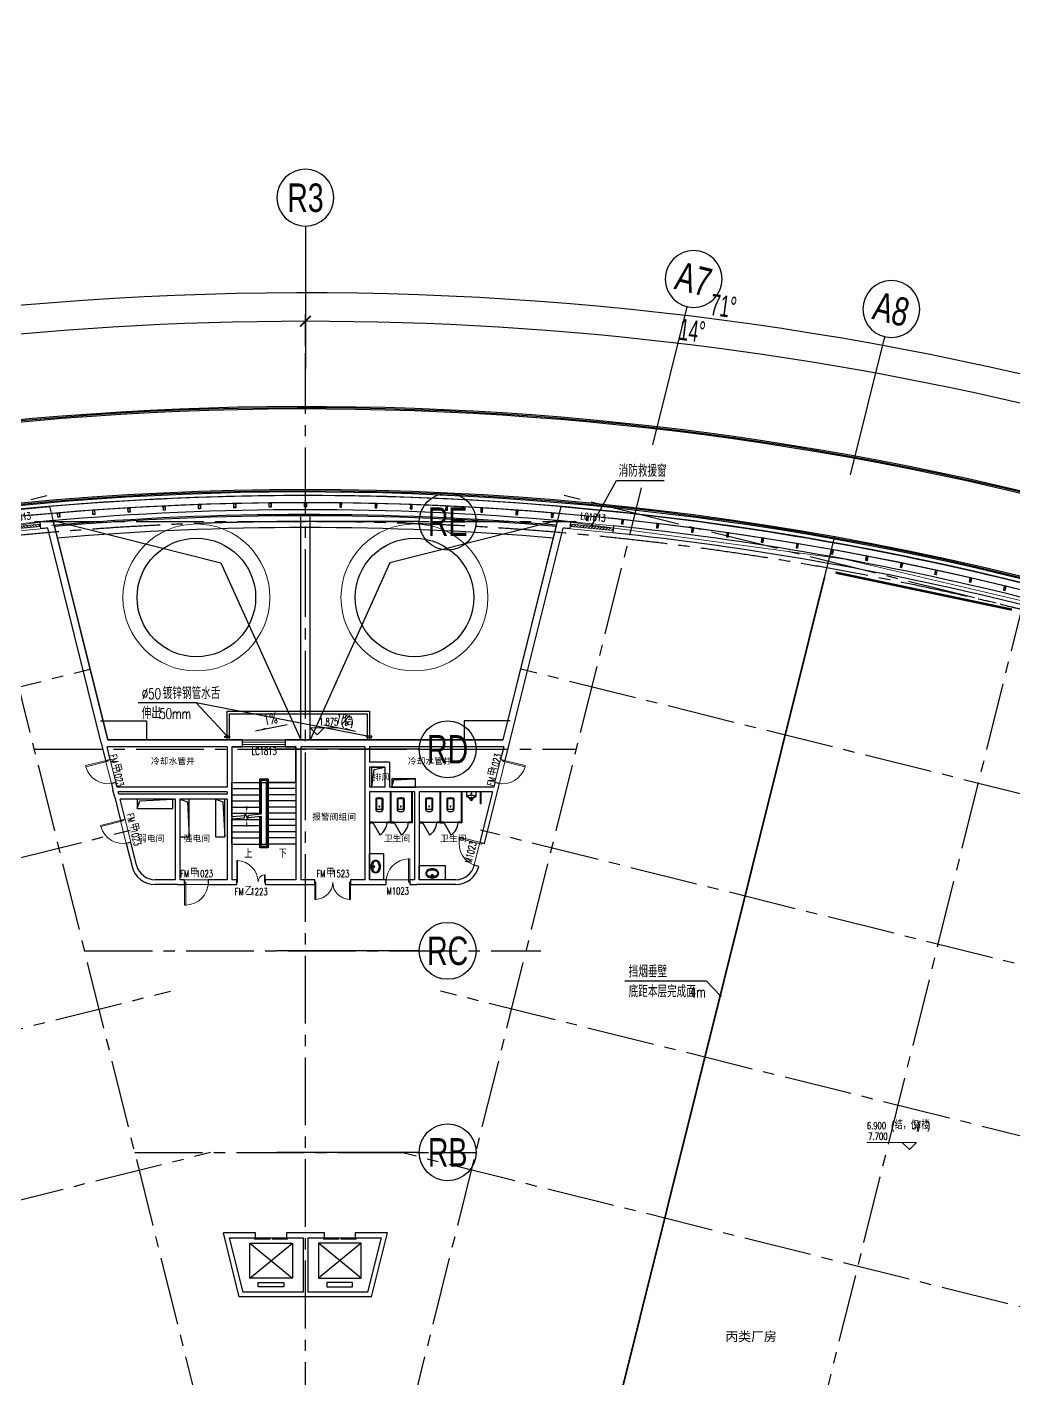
# Model space of a CAD drawing. Extents: x 138868 to 1251000, y -188972 to 132579.
# Drawn here: x 433558 to 475194, y 71620 to 128639 of the extents above; entities that cross this region are included whole.
import ezdxf
from ezdxf.enums import TextEntityAlignment as Align

# ---------------------------------------------------------------- set-up
doc = ezdxf.new("R2010")
doc.units = 0
doc.linetypes.add('CENTER2', pattern=[28.575, 19.05, -3.175, 3.175, -3.175])
doc.layers.get('0').update_dxf_attribs({"color": 8})
doc.layers.get('Defpoints').update_dxf_attribs({"color": 8})
for name, color, linetype in [('#幕墙线-平面', 8, 'Continuous'), ('#标注', 8, 'Continuous'), ('#轴线', 8, 'CENTER2'), ('A-FLOR', 8, 'Continuous'), ('A-FLOR-PIPE', 8, 'Continuous'), ('A-FLOR-RAIL', 8, 'Continuous'), ('A-FLOR-SPCL', 8, 'Continuous'), ('A-FLOR-UNDR', 8, 'Continuous'), ('A-Hole', 8, 'Continuous'), ('A-ROOF', 8, 'Continuous'), ('CURTWALL', 8, 'Continuous'), ('DIM_LEAD', 8, 'Continuous'), ('DIM_SYMB', 8, 'Continuous'), ('EVTR', 8, 'Continuous'), ('G-equip', 8, 'Continuous'), ('STAIR', 8, 'Continuous'), ('WINDOW_TEXT', 8, 'Continuous'), ('数据中心轮廓线', 8, 'Continuous')]:
    doc.layers.add(name, color=color, linetype=linetype)
for name, color, linetype, lineweight in [('A-WALL', 8, 'Continuous', 50), ('DIM_ELEV', 8, 'Continuous', 5), ('DOOR_FIRE', 8, 'Continuous', 13), ('DOOR_FIRE_TEXT', 8, 'Continuous', 9), ('G-设备基础', 8, 'Continuous', 9), ('PUB_TEXT', 8, 'Continuous', 5), ('WALL', 8, 'Continuous', 30), ('WINDOW', 8, 'Continuous', 13), ('阻尼器布置', 8, 'Continuous', 9)]:
    doc.layers.add(name, color=color, linetype=linetype, lineweight=lineweight)
doc.styles.add('_TCH_DIM', font='SIMPLEX', dxfattribs={"bigfont": 'GBCBIG'})
doc.styles.add('_TCH_WINDOW', font='SIMPLEX', dxfattribs={"height": 3.5, "bigfont": 'GBCBIG'})
doc.styles.add('JHZX', font='jrs.shx', dxfattribs={"width": 0.6, "bigfont": 'jhz.shx'})
doc.styles.get("Standard").update_dxf_attribs({"font": 'arial.ttf'})
doc.dimstyles.new('JZBZ-300', dxfattribs={"dimscale": 300, "dimtxt": 3, "dimasz": 1.5, "dimexe": 1, "dimexo": 1, "dimgap": 0.5, "dimtad": 1, "dimdec": 0, "dimdsep": 46, "dimtxsty": 'JHZX', "dimblk1": 'ARCHTICK', "dimblk2": 'ARCHTICK', "dimsah": 1, "dimcen": 0, "dimclrd": 1, "dimclre": 1, "dimclrt": 2, "dimadec": 1, "dimazin": 2, "dimtfac": 1, "dimtdec": 0, "dimtix": 1, "dimtmove": 0, "dimatfit": 3, "dimfxl": 1, "dimtolj": 1, "dimlwd": -1, "dimlwe": -1, "dimarcsym": 1})

# ---------------------------------------------------------------- blocks, each defined once
blk = doc.blocks.new('9-10#$0$$TCHSYS$APDOOR2D')
blk.add_line((0.5, 0), (0, 0.866))
blk.add_arc((0.5, 0), 1, 120, 180)
blk = doc.blocks.new('9-10#$0$$lvtry$00000202')
for p, q in [((140, -470, 0), (-140, -470, 0)), ((-110, -40, 0), (-110, -470, 0)), ((100, -30, 0), (-100, -30, 0)), ((110, -470, 0), (110, -40, 0))]:
    blk.add_line(p, q)
at = {"elevation": 0}
blk.add_lwpolyline([(140, -40, 0.414214), (100, 0), (-100, 0, 0.414214), (-140, -40), (-140, -480, 0.414214), (-30, -590), (30, -590, 0.414214), (140, -480)], format="xyb", close=True, dxfattribs=at)
blk.add_circle((0, -359, 0), 20)
for centre, start, end in [((-100, -40, 0), 90, 180), ((100, -40, 0), 0, 90)]:
    blk.add_arc(centre, 10, start, end)
for p in [(0, 0, 0), (0, -359, 0)]:
    blk.add_point(p)
blk = doc.blocks.new('9-10#$0$$lvtry$00000195')
for p, q in [((-165, -91), (-34, -91)), ((-17, -58), (-17, -48)), ((-16, -91), (-11, -91)), ((11, -91), (165, -91)), ((17, -58), (17, -48))]:
    blk.add_line(p, q)
blk.add_lwpolyline([(273, -195, -0.132138), (254, -266, -0.106661), (193, -332, -0.083339), (108, -374, -0.072039), (0, -389, -0.072039), (-108, -374, -0.083339), (-193, -332, -0.106661), (-254, -266, -0.132138), (-273, -195, -0.132138), (-254, -124, -0.106661), (-193, -57, -0.083339), (-108, -16, -0.072039), (0, 0, -0.072039), (108, -16, -0.083339), (193, -57, -0.106661), (254, -124, -0.132138)], format="xyb", close=True)
blk.add_circle((0, -58), 16.7)
for centre, radius, start, end in [((-131, -195), 101, 149.8906, 180), ((-131, -195), 101, 180, 210.1094), ((-68, -231), 174, 128.9257, 149.8906), ((-68, -158), 174, 210.1094, 234.4623), ((-165, -111), 20, 90, 128.9257), ((-27, -100), 245, 234.4623, 253.5183), ((0, -9), 340, 253.5183, 270), ((-40, -49), 10.1, 106.6096, 258.1648), ((-64, 218), 259, 274.7069, 282.3732), ((-75, -228), 173, 71.36, 79.1873), ((-29, -95), 6.77, 155.344, 308.3224), ((-171, 3), 166, 324.8411, 338.1337), ((-171, 3), 170, 324.8411, 331.3523), ((-29, -95), 3.37, 155.344, 308.3224), ((100, -210), 170, 132.3141, 138.8253), ((100, -210), 166, 125.5327, 138.8253), ((0, -131), 25, 112.516, 67.484), ((-12, -74), 10.6, 201.8924, 261.774), ((0, -48), 16.7, 0, 180), ((-381, -131), 372, 2.3982, 6.7627), ((0, -111), 9.9, 201.7837, 338.2163), ((0, -9), 340, 270, 286.4817), ((64, 218), 259, 257.6268, 265.2931), ((381, -131), 372, 170.1008, 177.6018), ((75, -228), 173, 100.8127, 110.4191), ((40, -49), 10.1, 281.8352, 73.3904), ((27, -100), 245, 286.4817, 305.5377), ((165, -111), 20, 51.0743, 90), ((165, -111), 20, 51.0743, 90), ((68, -158), 174, 305.5377, 329.8906), ((68, -231), 174, 30.1094, 51.0743), ((131, -195), 101, 0, 30.1094), ((131, -195), 101, 329.8906, 0)]:
    blk.add_arc(centre, radius, start, end)
for p in [(0, -58), (0, -131)]:
    blk.add_point(p)
blk = doc.blocks.new('9-10#$0$$lvtry$00000224')
at = {"elevation": 0}
blk.add_lwpolyline([(-205, -191), (-205, 0), (205, 0), (205, -191, 0.268068), (51, -323, -0.317765), (0, -360, -0.317765), (-51, -323, 0.268068)], format="xyb", close=True, dxfattribs=at)
for centre in [(0, -60, 0), (0, -242, 0)]:
    blk.add_circle(centre, 20)
for centre, radius, start, end in [((-152, -175, 0), 10, 114.1084, 248.1394), ((5, -526, 0), 395, 66.6675, 114.1084), ((-243, -401, 0), 233, 19.2639, 68.1394), ((0, -316, 0), 24, 199.2639, 269.4998), ((0, -316, 0), 24, 270.5002, 340.7361), ((243, -401, 0), 233, 110.4941, 160.7361), ((158, -173, 0), 10, 290.4941, 66.6675)]:
    blk.add_arc(centre, radius, start, end)
for p in [(0, -60, 0), (0, -242, 0)]:
    blk.add_point(p)
blk = doc.blocks.new('Hole-3F')
at = {"layer": 'A-Hole'}
for points in [[(2800, 114550), (3350, 114550), (3350, 113700), (2800, 113700)], [(3650, 113700), (4650, 113700), (4650, 114050), (3650, 114050)], [(-7100, 112800), (-5600, 112800), (-5600, 113200), (-7100, 113200)], [(-5300, 113200), (-5300, 111600), (-4900, 111600), (-4900, 113200)], [(-3800, 113200), (-3800, 111600), (-3400, 111600), (-3400, 113200)]]:
    blk.add_lwpolyline(points, close=True, dxfattribs=at)
for points in [[(2800, 113700), (2904, 114443), (3350, 114550)], [(3650, 113700), (3723, 114006), (4650, 114050)], [(-7100, 112800), (-6983, 113123), (-5600, 113200)], [(-5300, 113200), (-4977, 113082), (-4900, 111600)], [(-3800, 113200), (-3477, 113082), (-3400, 111600)]]:
    blk.add_lwpolyline(points, dxfattribs=at)
blk = doc.blocks.new('$DORLIB2D$00000127')
for points in [[(-0.533, 0.795), (-0.533, 0.69)], [(-0.033, 0.795), (-0.533, 0.795)], [(-0.033, 0.69), (-0.533, 0.69)], [(0.5, 0.5), (-0.5, 0.5)], [(-0.033, 0.795), (-0.033, 0.69)], [(0.533, 0.795), (0.033, 0.795)], [(0.033, 0.795), (0.033, 0.69)], [(0.533, 0.69), (0.033, 0.69)], [(0.533, 0.795), (0.533, 0.69)]]:
    blk.add_lwpolyline(points)
blk = doc.blocks.new('$DorLib2D$00000225')
for p, q in [((0.475, -0.001), (0.475, 0.752)), ((0.475, 0.752), (0.5, 0.752)), ((0.5, -0.001), (0.5, 0.752)), ((-0.5, 0), (-0.5, 0.252)), ((-0.475, 0.252), (-0.5, 0.252)), ((-0.475, 0), (-0.475, 0.252)), ((-0.475, 0), (-0.5, 0)), ((0.475, -0.001), (0.5, -0.001))]:
    blk.add_line(p, q)
for centre, radius, start, end in [((0.505, -0.002), 0.755, 92.2493, 179.7238), ((-0.501, 0.003), 0.251, 359.7899, 84.0974)]:
    blk.add_arc(centre, radius, start, end)
blk = doc.blocks.new('$DorLib2D$00000002')
for p, q in [((-0.5, 0), (-0.5, 0.4875)), ((-0.475, 0.4875), (-0.5, 0.4875)), ((-0.475, 0), (-0.475, 0.4875)), ((0.475, 0), (0.475, 0.4875)), ((0.475, 0.4875), (0.5, 0.4875)), ((0.5, 0), (0.5, 0.4875)), ((-0.5, 0), (-0.475, 0)), ((0.5, 0), (0.475, 0))]:
    blk.add_line(p, q)
for centre, start, end in [((-0.4875, 0), 0, 88.53072), ((0.4875, 0), 91.46928, 180)]:
    blk.add_arc(centre, 0.4875, start, end)
blk = doc.blocks.new('$DorLib2D$00000001')
for p, q in [((0.45, 0.975), (0.5, 0.975)), ((0.45, 0), (0.45, 0.975)), ((0.5, 0), (0.5, 0.975)), ((0.5, 0), (0.45, 0))]:
    blk.add_line(p, q)
blk.add_arc((0.475, 0), 0.975, 91.4693, 180)
blk = doc.blocks.new('$WINLIB2D$00000039')
for points in [[(-0.5, 0.5), (-0.5, -0.5)], [(0.5, 0.5), (-0.5, 0.5)], [(0.5, -0.5), (0.5, 0.5)], [(-0.5, 0.167), (0.5, 0.167)], [(-0.452, -0.167), (-0.5, 0.084)], [(-0.384, -0.167), (-0.448, 0.167)], [(-0.316, -0.167), (-0.38, 0.167)], [(-0.248, -0.167), (-0.312, 0.167)], [(-0.18, -0.167), (-0.244, 0.167)], [(-0.112, -0.167), (-0.176, 0.167)], [(-0.044, -0.167), (-0.108, 0.167)], [(0.024, -0.167), (-0.04, 0.167)], [(0.092, -0.167), (0.028, 0.167)], [(0.16, -0.167), (0.096, 0.167)], [(0.228, -0.167), (0.164, 0.167)], [(0.296, -0.167), (0.232, 0.167)], [(0.364, -0.167), (0.3, 0.167)], [(0.432, -0.167), (0.368, 0.167)], [(0.5, -0.167), (0.436, 0.167)], [(-0.5, -0.167), (0.5, -0.167)], [(0.5, -0.5), (-0.5, -0.5)]]:
    blk.add_lwpolyline(points)
blk = doc.blocks.new('$WINLIB2D$00000001')
for points in [[(-0.5, 0.5), (-0.5, -0.5)], [(-0.5, 0.5), (0.5, 0.5)], [(0.5, -0.5), (0.5, 0.5)], [(0.5, 0.167), (-0.5, 0.167)], [(0.5, -0.167), (-0.5, -0.167)], [(-0.5, -0.5), (0.5, -0.5)]]:
    blk.add_lwpolyline(points)
blk = doc.blocks.new('A$C3439122e')
at = {"layer": 'DIM_SYMB'}
for points in [[(-2111.7, -8843.4), (-1670.9, -8752.9), (-1683, -8694.1)], [(2111.7, -8843.4), (1670.9, -8752.9), (1683, -8694.1)]]:
    blk.add_hatch(color=256, dxfattribs=at).paths.add_polyline_path(points)
at = {"layer": 'A-FLOR', "const_width": 30}
for points in [[(0, -9200), (8338, -9200), (10643.7, 47.5, -0.073062), (46130, -8293.1), (46276.5, -7705.8, -0.0137354), (52378.5, -10306.7), (52194.4, -11045), (52977.6, -11240.2, -0.0205518), (62130.5, -15973.6), (39289.9, -56017.5, 0.1225759), (2417.7, -45636.9), (2374.1, -46886.1, 0.0152123), (-2374.1, -46886.1), (-2417.7, -45636.9, 0.0937485), (-31201.5, -51996.3, -0.3897332)], [(-46130, -8293.1, -0.073062), (-10643.7, 47.5), (-8338, -9200), (0, -9200)]]:
    blk.add_lwpolyline(points, format="xyb", dxfattribs=at)
at = {"layer": 'A-FLOR'}
for radius in [129750, 126150]:
    blk.add_arc((0, -124900), radius, 47, 118, dxfattribs=at)
at = {"layer": 'A-FLOR-PIPE', "ltscale": 0.2}
for points in [[(-3200, -9100), (-3400, -9100), (-3400, -9050), (-3200, -9050)], [(2600, -9100), (2800, -9100), (2800, -9050), (2600, -9050)]]:
    blk.add_lwpolyline(points, close=True, dxfattribs=at)
at = {"layer": 'A-FLOR-RAIL'}
for radius, start, end in [(129700, 47, 118), (129650, 47, 118), (126250, 68.07502, 111.92498), (126200, 68.07502, 111.92498)]:
    blk.add_arc((0, -124900), radius, start, end, dxfattribs=at)
at = {"layer": 'A-FLOR-SPCL', "ltscale": 5}
for p, q in [((2700, -11400), (2700, -12675)), ((3570, -11400), (3570, -12675)), ((3570, -11400), (3570, -12675)), ((3600, -11400), (3600, -12700)), ((3600, -11400), (3600, -12700)), ((4470, -11400), (4470, -12675)), ((4470, -11400), (4470, -12675)), ((4500, -11400), (4500, -12700)), ((4500, -11400), (4500, -12700)), ((4800, -11400), (4800, -12675)), ((5670, -11400), (5670, -12675)), ((5670, -11400), (5670, -12675)), ((5700, -11400), (5700, -12700)), ((5700, -11400), (5700, -12700)), ((6570, -11400), (6570, -12675)), ((6570, -11400), (6570, -12675)), ((6600, -11400), (6600, -12700)), ((6600, -11400), (6600, -12700)), ((7370, -11400), (7370, -11900)), ((7370, -11400), (7370, -11900)), ((7400, -11400), (7400, -11900)), ((7400, -11400), (7400, -11900)), ((7400, -11900), (7370, -11900)), ((2837.5, -12675), (2700, -12675)), ((2837.5, -12675), (2700, -12675)), ((2700, -12700), (2837.5, -12700)), ((2700, -12700), (2837.5, -12700)), ((2837.5, -12700), (2837.5, -12675)), ((2837.5, -12700), (2837.5, -12675)), ((2837.5, -12675), (3437.5, -12675)), ((3570, -12675), (3437.5, -12675)), ((3437.5, -12675), (3437.5, -12700)), ((3570, -12675), (3437.5, -12675)), ((3437.5, -12675), (3437.5, -12700)), ((3600, -12700), (3437.5, -12700)), ((3600, -12700), (3437.5, -12700)), ((3737.5, -12675), (3600, -12675)), ((3737.5, -12675), (3600, -12675)), ((3600, -12700), (3737.5, -12700)), ((3600, -12700), (3737.5, -12700)), ((3737.5, -12700), (3737.5, -12675)), ((3737.5, -12700), (3737.5, -12675)), ((3737.5, -12675), (4337.5, -12675)), ((4470, -12675), (4337.5, -12675)), ((4337.5, -12675), (4337.5, -12700)), ((4470, -12675), (4337.5, -12675)), ((4337.5, -12675), (4337.5, -12700)), ((4500, -12700), (4337.5, -12700)), ((4500, -12700), (4337.5, -12700)), ((4937.5, -12675), (4800, -12675)), ((4937.5, -12675), (4800, -12675)), ((4800, -12700), (4937.5, -12700)), ((4800, -12700), (4937.5, -12700)), ((4937.5, -12700), (4937.5, -12675)), ((4937.5, -12700), (4937.5, -12675)), ((4937.5, -12675), (5537.5, -12675)), ((5670, -12675), (5537.5, -12675)), ((5537.5, -12675), (5537.5, -12700)), ((5670, -12675), (5537.5, -12675)), ((5537.5, -12675), (5537.5, -12700)), ((5700, -12700), (5537.5, -12700)), ((5700, -12700), (5537.5, -12700)), ((5837.5, -12675), (5700, -12675)), ((5837.5, -12675), (5700, -12675)), ((5700, -12700), (5837.5, -12700)), ((5700, -12700), (5837.5, -12700)), ((5837.5, -12700), (5837.5, -12675)), ((5837.5, -12700), (5837.5, -12675)), ((5837.5, -12675), (6437.5, -12675)), ((6570, -12675), (6437.5, -12675)), ((6437.5, -12675), (6437.5, -12700)), ((6570, -12675), (6437.5, -12675)), ((6437.5, -12675), (6437.5, -12700)), ((6600, -12700), (6437.5, -12700))]:
    blk.add_line(p, q, dxfattribs=at)
for points in [[(2700, -15100), (2700, -14000), (3300, -14000), (3300, -15100)], [(5900, -15100), (4800, -15100), (4800, -14500), (5900, -14500)]]:
    blk.add_lwpolyline(points, close=True, dxfattribs=at)
at = {"layer": 'A-FLOR-UNDR'}
for p, q in [((-200, -9200), (-200, 201.4)), ((200, -9200), (200, 201.4))]:
    blk.add_line(p, q, dxfattribs=at)
for points in [[(-8640.6, -8400), (-6700, -8400), (-6700, -9200)], [(8640.6, -8400), (6700, -8400), (6700, -9200)]]:
    blk.add_lwpolyline(points, dxfattribs=at)
for radius, start, end in [(125150, 85.149391, 94.854295), (124650, 85.186408, 94.813592)]:
    blk.add_arc((0, -124900), radius, start, end, dxfattribs=at)
at = {"layer": 'A-Hole'}
for points in [[(-10643.7, 47.5), (-3562.3, -1733), (-200, -9200)], [(10643.7, 47.5), (3562.3, -1733), (200, -9200)], [(2800, -11200), (2904.1, -10457), (3350, -10350)]]:
    blk.add_lwpolyline(points, dxfattribs=at)
blk.add_lwpolyline([(2800, -10350), (3350, -10350), (3350, -11200), (2800, -11200)], close=True, dxfattribs=at)
at = {"layer": 'A-ROOF'}
for points in [[(-3300, -9200), (-3300, -8000), (2700, -8000), (2700, -9200)], [(-3200, -9200), (-3200, -8100), (2600, -8100), (2600, -9200)]]:
    blk.add_lwpolyline(points, dxfattribs=at)
at = {"layer": 'A-WALL', "const_width": 75}
blk.add_lwpolyline([(11154.9, -45438.3), (21900.4, -2340.4)], dxfattribs=at)
at = {"layer": 'CURTWALL'}
for start, end in [(68.043292, 111.956708), (85.109016, 94.890984)]:
    blk.add_arc((0, -124900), 125700, start, end, dxfattribs=at)
at = {"layer": 'DIM_ELEV'}
for p, q in [((495.4, -8996.8), (195.4, -8696.8)), ((195.4, -8696.8), (1407, -8696.8)), ((495.4, -8996.8), (795.4, -8696.8)), ((25781.8, -26180.6), (23681.8, -26180.6)), ((25481.8, -26480.6), (25181.8, -26180.6)), ((25481.8, -26480.6), (25781.8, -26180.6))]:
    blk.add_line(p, q, dxfattribs=at)
at = {"layer": 'DIM_LEAD'}
for p, q in [((12083.4, -152.8), (13118.9, 1735.6)), ((13118.9, 1735.6), (15140, 1735.6)), ((-4609.4, -7640.2), (-7061.4, -7640.2)), ((-3300, -9050), (-4609.4, -7640.2)), ((2600, -9050), (-4609.4, -7640.2)), ((16915.1, -19380.9), (13479.4, -19380.9)), ((17500.6, -19986.9), (16915.1, -19380.9))]:
    blk.add_line(p, q, dxfattribs=at)
at = {"layer": 'DIM_LEAD', "const_width": 60}
for points in [[(12069, -179.1, 1), (12097.9, -126.5, 1)], [(-3279.6, -9072, 1), (-3320.4, -9028, 1)], [(2629.4, -9055.8, 1), (2570.6, -9044.2, 1)], [(17521.5, -20008.4, 1), (17479.8, -19965.3, 1)]]:
    blk.add_lwpolyline(points, format="xyb", close=True, dxfattribs=at)
at = {"layer": 'DIM_SYMB'}
for points in [[(-774.2, -8568.8), (-2111.7, -8843.4)], [(774.2, -8568.8), (2111.7, -8843.4)]]:
    blk.add_lwpolyline(points, dxfattribs=at)
at = {"layer": 'DIM_SYMB', "elevation": -1682.7}
for points in [[(-1025, -13730, 0, 0, 0), (-1025, -10250, 0, 0, 0), (-2475, -10250, 0, 0, 0), (-2475, -12300, 0, 80, 0), (-2475, -12000, 0, 0, 0)], [(-2475, -13730, 0, 0, 0), (-2475, -12560, 0, 80, 0), (-2475, -12860, 0, 0, 0)]]:
    blk.add_lwpolyline(points, format="xyseb", dxfattribs=at)
at = {"layer": 'DOOR_FIRE'}
for p, q in [((-8186.3, -11048.6), (-8428.2, -10078.3)), ((-7992.3, -11000.2), (-8234.2, -10029.9)), ((7992.3, -11000.2), (8234.2, -10029.9)), ((8186.3, -11048.6), (8428.2, -10078.3)), ((-7557.3, -13571.3), (-7799.2, -12601)), ((-7363.3, -13523), (-7605.2, -12552.7)), ((-4100, -15100), (-5100, -15100)), ((-4100, -15300), (-5100, -15300))]:
    blk.add_line(p, q, dxfattribs=at)
at = {"layer": 'EVTR'}
for p, q in [((-2350, -31905), (-2350, -30425)), ((-2350, -30425), (-550, -30425)), ((-2350, -31905), (-550, -30425)), ((-2350, -30425), (-550, -31905)), ((-550, -30425), (-550, -31905)), ((2350, -30425), (550, -30425)), ((550, -30425), (550, -31905)), ((2350, -31905), (550, -30425)), ((2350, -30425), (550, -31905)), ((2350, -31905), (2350, -30425)), ((-550, -31905), (-2350, -31905)), ((550, -31905), (2350, -31905)), ((-1990, -32275), (-1990, -32090)), ((-1990, -32090), (-910, -32090)), ((-910, -32275), (-1990, -32275)), ((-910, -32090), (-910, -32275)), ((1990, -32090), (910, -32090)), ((910, -32090), (910, -32275)), ((910, -32275), (1990, -32275)), ((1990, -32275), (1990, -32090))]:
    blk.add_line(p, q, dxfattribs=at)
at = {"layer": 'G-equip'}
for centre in [(-4600, -3199), (4600, -3199)]:
    blk.add_circle(centre, 2500, dxfattribs=at)
at = {"layer": 'G-设备基础'}
for centre in [(-4600, -3199), (4600, -3199)]:
    blk.add_circle(centre, 3100, dxfattribs=at)
at = {"layer": 'STAIR'}
for p, q in [((-400, -9500), (-3100, -9500)), ((-3100, -9500), (-3100, -11000)), ((-400, -11000), (-400, -9500)), ((-3100, -12438.8), (-3100, -11000)), ((-3100, -11000), (-1930, -11000)), ((-3100, -11000), (-1930, -11000)), ((-3100, -11260), (-1930, -11260)), ((-1930, -12328.3), (-1930, -10840)), ((-1930, -10840), (-1570, -10840)), ((-1870, -12322.7), (-1870, -10900)), ((-1870, -10900), (-1630, -10900)), ((-1870, -11000), (-1850, -11000)), ((-1870, -11000), (-1630, -11000)), ((-1870, -11260), (-1850, -11260)), ((-1850, -12320.8), (-1850, -11000)), ((-1650, -11000), (-1650, -13600)), ((-1630, -11000), (-1650, -11000)), ((-1630, -11260), (-1650, -11260)), ((-1630, -10900), (-1630, -13700)), ((-1570, -10840), (-1570, -13760)), ((-400, -11000), (-1570, -11000)), ((-1570, -11000), (-400, -11000)), ((-400, -11260), (-1570, -11260)), ((-400, -11000), (-400, -13600)), ((-3100, -11520), (-1930, -11520)), ((-3100, -11780), (-1930, -11780)), ((-1870, -11520), (-1850, -11520)), ((-1870, -11780), (-1850, -11780)), ((-1630, -11520), (-1650, -11520)), ((-1630, -11780), (-1650, -11780)), ((-400, -11520), (-1570, -11520)), ((-400, -11780), (-1570, -11780)), ((-3100, -12040), (-1930, -12040)), ((-3100, -12300), (-1930, -12300)), ((-3100, -12438.8), (-2555.8, -12387.4)), ((-3100, -12539.2), (-2573.1, -12489.5)), ((-3100, -13600), (-3100, -12539.2)), ((-2573.1, -12489.5), (-2543.3, -12313.6)), ((-2543.3, -12313.6), (-2428, -12556.5)), ((-2428, -12556.5), (-2396.8, -12372.4)), ((-2414.1, -12474.5), (-1850, -12421.2)), ((-2396.8, -12372.4), (-1850, -12320.8)), ((-1930, -13760), (-1930, -12428.8)), ((-1870, -12040), (-1850, -12040)), ((-1870, -12300), (-1850, -12300)), ((-1870, -13700), (-1870, -12423.1)), ((-1850, -13600), (-1850, -12421.2)), ((-1630, -12040), (-1650, -12040)), ((-1630, -12300), (-1650, -12300)), ((-400, -12040), (-1570, -12040)), ((-400, -12300), (-1570, -12300)), ((-3100, -12560), (-1930, -12560)), ((-3100, -12820), (-1930, -12820)), ((-3100, -13080), (-1930, -13080)), ((-1870, -12560), (-1850, -12560)), ((-1870, -12820), (-1850, -12820)), ((-1870, -13080), (-1850, -13080)), ((-1630, -12560), (-1650, -12560)), ((-1630, -12820), (-1650, -12820)), ((-1630, -13080), (-1650, -13080)), ((-400, -12560), (-1570, -12560)), ((-400, -12820), (-1570, -12820)), ((-400, -13080), (-1570, -13080)), ((-3100, -13340), (-1930, -13340)), ((-3100, -13600), (-1930, -13600)), ((-1870, -13340), (-1850, -13340)), ((-1870, -13600), (-1850, -13600)), ((-1850, -13600), (-1650, -13600)), ((-1630, -13340), (-1650, -13340)), ((-1630, -13600), (-1650, -13600)), ((-400, -13340), (-1570, -13340)), ((-400, -13600), (-1570, -13600)), ((-1570, -13760), (-1930, -13760)), ((-1630, -13700), (-1870, -13700))]:
    blk.add_line(p, q, dxfattribs=at)
at = {"layer": 'WALL'}
for p, q in [((-8338, -9200), (-10643.7, 47.5)), ((8338, -9200), (10643.7, 47.5)), ((-11200.5, -1.2), (-11171.5, -299.8)), ((-8616.3, -9324.2), (-10872.9, -273.4)), ((8616.3, -9324.2), (10872.9, -273.4)), ((11171.5, -299.8), (11200.5, -1.2)), ((12992.1, -174.8), (12963.1, -473.4)), ((-8616.3, -9324.2), (-8428.2, -10078.3)), ((-8234.2, -10029.9), (-8366.3, -9500)), ((-3300, -9500), (-8366.3, -9500)), ((-3200, -9200), (-8338, -9200)), ((-3300, -9500), (-3300, -11200)), ((-2650, -9200), (-3200, -9200)), ((-3100, -9500), (-3100, -11300)), ((-3100, -9500), (-2650, -9500)), ((-2650, -9500), (-2650, -9200)), ((-300, -9200), (-850, -9200)), ((-850, -9200), (-850, -9500)), ((-850, -9500), (-400, -9500)), ((-400, -9500), (-400, -15100)), ((2600, -9200), (-300, -9200)), ((-200, -9500), (-200, -15100)), ((2500, -9500), (-200, -9500)), ((2500, -9500), (2500, -10250)), ((8338, -9200), (2600, -9200)), ((8366.3, -9500), (2700, -9500)), ((2700, -9500), (2700, -10150)), ((8366.3, -9500), (8234.2, -10029.9)), ((8428.2, -10078.3), (8616.3, -9324.2)), ((-8428.2, -10078.3), (-8234.2, -10029.9)), ((2500, -10250), (2500, -11300)), ((3550, -10150), (2700, -10150)), ((3550, -10150), (3550, -11200)), ((8234.2, -10029.9), (8428.2, -10078.3)), ((3350, -10350), (2700, -10350)), ((2700, -10350), (2700, -11200)), ((3350, -10350), (3350, -11200)), ((-7992.3, -11000.2), (-8186.3, -11048.6)), ((-8186.3, -11048.6), (-8117.6, -11324.2)), ((-8042.8, -11624.2), (-8117.6, -11324.2)), ((-7942.4, -11200), (-7992.3, -11000.2)), ((-3300, -11200), (-7942.4, -11200)), ((-3300, -11400), (-7892.6, -11400)), ((-7867.6, -11500), (-7892.6, -11400)), ((-3300, -11400), (-3300, -11500)), ((-3100, -11300), (-3100, -11600)), ((2500, -11300), (2500, -15100)), ((3350, -11200), (2700, -11200)), ((2700, -11400), (2700, -15100)), ((3450, -11400), (2700, -11400)), ((4600, -11400), (3450, -11400)), ((4700, -11200), (3550, -11200)), ((4600, -11400), (4600, -15100)), ((7942.4, -11200), (4700, -11200)), ((7892.6, -11400), (4800, -11400)), ((4800, -11400), (4800, -15100)), ((7892.6, -11400), (7363.3, -13523)), ((7557.3, -13571.3), (8117.6, -11324.2)), ((7992.3, -11000.2), (7942.4, -11200)), ((8186.3, -11048.6), (7992.3, -11000.2)), ((8117.6, -11324.2), (8186.3, -11048.6)), ((-8042.8, -11624.2), (-7799.2, -12601)), ((-5400, -11500), (-7867.6, -11500)), ((-7605.2, -12552.7), (-7817.8, -11700)), ((-5500, -11700), (-7817.8, -11700)), ((-5500, -11700), (-5500, -15100)), ((-3300, -11500), (-5400, -11500)), ((-3300, -11700), (-5300, -11700)), ((-5300, -11700), (-5300, -15100)), ((-3300, -11700), (-3300, -15100)), ((-3100, -11600), (-3100, -15100)), ((-7799.2, -12601), (-7605.2, -12552.7)), ((-7363.3, -13523), (-7557.3, -13571.3)), ((-7557.3, -13571.3), (-7315.3, -14541.9)), ((-7121.3, -14493.5), (-7363.3, -13523)), ((7363.3, -13523), (7557.3, -13571.3)), ((7315.4, -14541.6), (7121.3, -14493.3)), ((7121.3, -14493.3), (7121.3, -14493.5)), ((7315.3, -14541.9), (7315.4, -14541.6)), ((-5500, -15100), (-6345, -15100)), ((-5400, -15300), (-6345, -15300)), ((-5400, -15300), (-5100, -15300)), ((-5100, -15100), (-5300, -15100)), ((-5100, -15300), (-5100, -15100)), ((-3300, -15100), (-4100, -15100)), ((-4100, -15100), (-4100, -15300)), ((-4100, -15300), (-3200, -15300)), ((-3200, -15300), (-2900, -15300)), ((-2900, -15100), (-3100, -15100)), ((-2900, -15300), (-2900, -15100)), ((-400, -15100), (-1700, -15100)), ((-1700, -15100), (-1700, -15300)), ((-1700, -15300), (-300, -15300)), ((-300, -15300), (400, -15300)), ((400, -15100), (-200, -15100)), ((400, -15300), (400, -15100)), ((2500, -15100), (1900, -15100)), ((1900, -15100), (1900, -15300)), ((1900, -15300), (2600, -15300)), ((2600, -15300), (3400, -15300)), ((3400, -15100), (2700, -15100)), ((3400, -15300), (3400, -15100)), ((4600, -15100), (4400, -15100)), ((4400, -15100), (4400, -15300)), ((4400, -15300), (4700, -15300)), ((6345, -15300), (4700, -15300)), ((6345, -15100), (4800, -15100)), ((-2100, -30000), (-3461.2, -30000)), ((-2788, -32700), (-3461.2, -30000)), ((-3205.2, -30200), (-2100, -30200)), ((-2631.8, -32500), (-3205.2, -30200)), ((-2100, -30200), (-2100, -30000)), ((0, -30000), (-800, -30000)), ((-800, -30000), (-800, -30200)), ((-800, -30200), (-100, -30200)), ((-100, -30200), (-100, -32500)), ((800, -30000), (0, -30000)), ((100, -30200), (100, -32500)), ((100, -30200), (800, -30200)), ((800, -30200), (800, -30000)), ((3461.2, -30000), (2100, -30000)), ((2100, -30000), (2100, -30200)), ((2100, -30200), (3205.2, -30200)), ((2631.8, -32500), (3205.2, -30200)), ((2788, -32700), (3461.2, -30000)), ((-100, -32500), (-2631.8, -32500)), ((2631.8, -32500), (100, -32500)), ((0, -32700), (-2788, -32700)), ((2788, -32700), (0, -32700))]:
    blk.add_line(p, q, dxfattribs=at)
for centre, radius, start, end in [((0, -124900), 125400, 94.869006, 95.124376), ((0, -124900), 125400, 84.875624, 85.130994), ((0, -124900), 125100, 94.986066, 95.123389), ((0, -124900), 125100, 84.876611, 85.013934), ((0, -124900), 125100, 68.236064, 84.052204), ((0, -124900), 125400, 68.116396, 84.05319), ((-6345, -14300), 1000, 194, 270), ((-6345, -14300), 800, 194, 270), ((6345, -14300), 800, 270, 346), ((6345, -14300), 1000, 270, 346)]:
    blk.add_arc(centre, radius, start, end, dxfattribs=at)
at = {"layer": 'WINDOW'}
for p, q in [((7121.3, -14493.3), (7363.3, -13523)), ((4400, -15100), (3400, -15100))]:
    blk.add_line(p, q, dxfattribs=at)
at = {"layer": '数据中心轮廓线'}
blk.add_lwpolyline([(-47073.3, -8023.5, -0.0744216), (-10790.7, 637.1), (-8338, -9200), (8338, -9200), (10790.7, 637.1, -0.0744216), (47073.3, -8023.5, -0.0742195)], format="xyb", dxfattribs=at)
for radius, start, end in [(126000, 68.062359, 111.937641), (126000, 85.041096, 94.915607), (125400, 85.08472, 94.91528), (125200, 85.145705, 94.900644)]:
    blk.add_arc((0, -124900), radius, start, end, dxfattribs=at)
at = {"layer": '阻尼器布置', "ltscale": 0.5, "const_width": 100}
blk.add_lwpolyline([(29807.2, -3711.8), (22364.7, -2146.9)], dxfattribs=at)
at = {"layer": 'A-FLOR-SPCL', "ltscale": 5, "xscale": -1}
for name, p in [('9-10#$0$$lvtry$00000224', (7000, -11400, 0)), ('9-10#$0$$lvtry$00000202', (3120.5, -11650.5)), ('9-10#$0$$lvtry$00000202', (4020.5, -11650.5)), ('9-10#$0$$lvtry$00000202', (5220.5, -11650.5)), ('9-10#$0$$lvtry$00000202', (6120.5, -11650.5))]:
    blk.add_blockref(name, p, dxfattribs=at)
at = {"layer": 'A-FLOR-SPCL', "ltscale": 5, "xscale": 600, "yscale": 600, "zscale": 25, "rotation": 180}
for p in [(3137.5, -12687.5), (4037.5, -12687.5), (5237.5, -12687.5), (6137.5, -12687.5)]:
    blk.add_blockref('9-10#$0$$TCHSYS$APDOOR2D', p, dxfattribs=at)
at = {"layer": 'A-FLOR-SPCL', "ltscale": 5, "rotation": 90}
blk.add_blockref('9-10#$0$$lvtry$00000195', (2769.3, -14550), dxfattribs=at)
at = {"layer": 'A-FLOR-SPCL', "ltscale": 5, "xscale": -1, "rotation": 180}
blk.add_blockref('9-10#$0$$lvtry$00000195', (5350, -15030.7), dxfattribs=at)
at = {"layer": 'A-Hole'}
blk.add_blockref('Hole-3F', (0, -124900), dxfattribs=at)
at = {"layer": 'DOOR_FIRE', "zscale": 200}
for name, p, xscale, yscale, rotation in [('$DorLib2D$00000001', (-8210.3, -10539.2), 1000, 1000, 104.0000000000005), ('$DorLib2D$00000001', (8210.3, -10539.2), -999.9999999999999, 999.9999999999999, 255.9999999999999), ('$DorLib2D$00000001', (-7581.3, -13062), 1000, 1000, 104.0000000000016), ('$DorLib2D$00000225', (-2300, -15200), -1200, 1200, 9.152980773316393e-12), ('$DorLib2D$00000001', (-4600, -15200), 1000, 1000, 180.0000000000091), ('$DorLib2D$00000002', (1150, -15200), -1500, 1500, 180)]:
    blk.add_blockref(name, p, dxfattribs=dict(at, xscale=xscale, yscale=yscale, rotation=rotation))
at = {"layer": 'WINDOW'}
ref = blk.add_blockref('$WINLIB2D$00000039', (-12081.8, -237.3), dxfattribs=dict(at, xscale=1800, yscale=299.9999999999999, zscale=-1800, rotation=5.535592814333985))
ref.add_attrib('A', 'LC1813', (-12626.6, -6.6), dxfattribs={"layer": 'WINDOW_TEXT', "height": 297.5, "rotation": 5.53559, "style": '_TCH_WINDOW', "width": 0.705882})
ref = blk.add_blockref('$WINLIB2D$00000039', (12081.8, -237.3), dxfattribs=dict(at, xscale=-1800, yscale=300, zscale=1800, rotation=354.4644071097447))
ref.add_attrib('A', 'LC1813', (11591.4, 93.7), dxfattribs={"layer": 'WINDOW_TEXT', "height": 297.5, "rotation": 354.46441, "style": '_TCH_WINDOW', "width": 0.705882})
ref = blk.add_blockref('$WINLIB2D$00000001', (-1750, -9350), dxfattribs=dict(at, xscale=1800, yscale=300, zscale=-1800))
ref.add_attrib('A', 'LC1813', (-2270, -9828.6), dxfattribs={"layer": 'WINDOW_TEXT', "height": 297.5, "style": '_TCH_WINDOW', "width": 0.705882})
ref = blk.add_blockref('$DorLib2D$00000001', (7339.3, -14032.3), dxfattribs=dict(at, xscale=1000, yscale=1000, zscale=1000, rotation=76.00000000000345))
ref.add_attrib('A', 'M1023', (7001.4, -14432.4), dxfattribs={"layer": 'WINDOW_TEXT', "height": 297.5, "rotation": 76, "style": '_TCH_WINDOW', "width": 0.705882})
ref = blk.add_blockref('$DorLib2D$00000001', (3900, -15200), dxfattribs=dict(at, xscale=1000, yscale=1000, zscale=-1000))
ref.add_attrib('A', 'M1023', (3430, -15728.6), dxfattribs={"layer": 'WINDOW_TEXT', "height": 297.5, "style": '_TCH_WINDOW', "width": 0.705882})
at = {"layer": 'WINDOW', "yscale": 200}
for p, xscale, zscale, rotation in [((-1450, -30100), -1300, -1300, 180), ((1450, -30100), 1300, 1300, 179.999999999993)]:
    blk.add_blockref('$DORLIB2D$00000127', p, dxfattribs=dict(at, xscale=xscale, zscale=zscale, rotation=rotation))
at = {"layer": 'DOOR_FIRE_TEXT', "style": '_TCH_WINDOW', "width": 0.705882}
for s, rotation, p in [('FM', 284, (-8273.7, -9851.3)), ('1023', 76, (8104.3, -10530.5)), ('1023', 284, (-8112.6, -10497.2)), ('FM', 76, (7943.3, -11176.4)), ('FM', 284, (-7547.6, -12349.8)), ('1023', 284, (-7386.6, -12995.8))]:
    blk.add_text(s, height=297.5, rotation=rotation, dxfattribs=at).set_placement(p)
at = {"layer": 'DOOR_FIRE_TEXT', "style": '_TCH_WINDOW'}
for rotation, p in [(284, (-8172.1, -10258.8)), (76, (8044.9, -10768.9)), (284, (-7446, -12757.4))]:
    blk.add_text('甲', height=337.6, rotation=rotation, dxfattribs=at).set_placement(p)
at = {"layer": 'DOOR_FIRE_TEXT', "style": '_TCH_WINDOW', "width": 0.705882}
for s, p in [('FM', (-5282.9, -14995.1)), ('1023', (-4617.1, -14995.1)), ('FM', (467.1, -14995.1)), ('1523', (1132.9, -14995.1)), ('FM', (-2982.9, -15754.9)), ('1223', (-2317.1, -15754.9))]:
    blk.add_text(s, height=297.5, dxfattribs=at).set_placement(p)
at = {"layer": 'DOOR_FIRE_TEXT', "style": '_TCH_WINDOW'}
for s, p in [('甲', (-4862.9, -14995.1)), ('甲', (887.1, -14995.1)), ('乙', (-2562.9, -15754.9))]:
    blk.add_text(s, height=337.6, dxfattribs=at).set_placement(p)
at = {"layer": 'PUB_TEXT', "style": '_TCH_DIM'}
for s, height, p in [('消防救援窗', 506.38, (13212, 1893.1)), ('镀锌钢管水舌', 506.38, (-6018.9, -7482.7)), ('伸出', 506.38, (-6903.9, -8322.7)), ('结', 337.6, (1647, -8591.8)), ('上', 337.6, (-2579.3, -14185)), ('下', 337.6, (-1119.9, -14185)), ('挡烟垂壁', 506.38, (13636.9, -19223.4)), ('底距本层完成面', 506.38, (13636.9, -20063.4)), ('结，仅', 337.59, (24857.8, -25620.6)), ('楼', 337.6, (25985.1, -25620.6))]:
    blk.add_text(s, height=height, dxfattribs=at).set_placement(p)
at = {"layer": 'PUB_TEXT', "style": '_TCH_DIM', "width": 0.705882}
for s, height, p in [('%%c50', 446.25, (-6903.9, -7482.7)), ('50mm', 446.25, (-6166.7, -8322.7)), ('1.875', 297.5, (577, -8591.8)), ('(', 297.5, (1507, -8591.8)), (')', 297.5, (1892.7, -8591.8)), ('4m', 446.25, (16217.2, -20063.4)), ('6.900', 297.5, (23687.8, -25620.6)), ('(', 297.5, (24717.8, -25620.6)), ('3#', 297.5, (25595.1, -25620.6)), (')', 297.5, (26230.8, -25620.6)), ('7.700', 297.5, (23747.8, -26075.6))]:
    blk.add_text(s, height=height, dxfattribs=at).set_placement(p)
for rotation, p in [(11.59992, (-1724.4, -8603.1)), (348.40008, (1224.8, -8500.6))]:
    blk.add_text('1%', height=446.25, rotation=rotation, dxfattribs=at).set_placement(p)
at = {"layer": 'PUB_TEXT'}
for s, height, p in [('冷却水管井', 264.35, (-6514.6, -10232.6)), ('冷却水管井', 264.35, (4322.4, -10232.6)), ('排风', 264.35, (2833.9, -10911.2)), ('报警阀组间', 264.35, (282.5, -12577.6)), ('弱电间', 264.35, (-7064.5, -13491.7)), ('强电间', 264.35, (-5138, -13491.7)), ('卫生间', 264.35, (3309.6, -13491.7)), ('卫生间', 264.35, (5684.7, -13491.7)), ('丙类厂房', 396.52, (17718.4, -34563.3))]:
    blk.add_text(s, height=height, dxfattribs=at).set_placement(p)
blk = doc.blocks.new('*U3166')
blk.add_line((0, -20), (0, 0))
blk.add_circle((0, -24), 4)
at = {"style": 'JHZX', "width": 0.75}
blk.add_attdef('AXES', text='', height=4, dxfattribs=at).set_placement((0, -24), align=Align.MIDDLE_CENTER)
blk = doc.blocks.new('*U3167')
blk.add_line((20, 0), (0, 0))
blk.add_circle((24, 0), 4)
at = {"style": 'JHZX', "width": 0.75}
blk.add_attdef('AXES', text='', height=4, dxfattribs=at).set_placement((24, 0), align=Align.MIDDLE_CENTER)
blk = doc.blocks.new('_ARCHTICK')
at = {"color": 0, "linetype": 'ByBlock', "const_width": 0.15}
blk.add_lwpolyline([(-0.5, -0.5), (0.5, 0.5)], dxfattribs=at)
blk = doc.blocks.new('*D3293')
at = {"layer": '#标注', "ltscale": 300, "transparency": 16777216}
for p, q in [((383191, 99692), (381994, 101944)), ((535530, 79636), (537269, 81501))]:
    blk.add_line(p, q, dxfattribs=at)
blk.add_arc((445302, -17122), 134550, 47, 118, dxfattribs=at)
at = {"layer": 'Defpoints', "color": 0, "ltscale": 300, "transparency": 16777216}
for p in [(489847, 109841), (383332, 99427), (535326, 79417), (445302, -17122)]:
    blk.add_point(p, dxfattribs=at)
at = {"layer": '#标注', "ltscale": 300, "transparency": 16777216, "xscale": 450, "yscale": 450, "zscale": 450}
for p, rotation in [((382135, 101679), 207.9999999999996), ((537065, 81282), 316.9999999936651)]:
    blk.add_blockref('_ARCHTICK', p, dxfattribs=dict(at, rotation=rotation))
at = {"layer": '#标注', "ltscale": 300, "transparency": 16777216, "insert": (462943, 116872), "char_height": 900, "attachment_point": 5, "rotation": 352.5, "style": 'JHZX'}
blk.add_mtext('\\A1;71°', dxfattribs=at)
blk = doc.blocks.new('*D3294')
at = {"layer": '#标注', "ltscale": 300, "transparency": 16777216}
for p, q in [((510851, 97798), (511520, 98971)), ((535530, 79636), (536451, 80624))]:
    blk.add_line(p, q, dxfattribs=at)
blk.add_arc((445302, -17122), 133350, 47, 60.3, dxfattribs=at)
at = {"layer": 'Defpoints', "color": 0, "ltscale": 300, "transparency": 16777216}
for p in [(510703, 97538), (528436, 87143), (535326, 79417), (445302, -17122)]:
    blk.add_point(p, dxfattribs=at)
at = {"layer": '#标注', "ltscale": 300, "transparency": 16777216, "xscale": 450, "yscale": 450, "zscale": 450}
for p, rotation in [((511371, 98710), 150.2999999171138), ((536246, 80404), 316.9999999936651)]:
    blk.add_blockref('_ARCHTICK', p, dxfattribs=dict(at, rotation=rotation))
at = {"layer": '#标注', "ltscale": 300, "transparency": 16777216, "insert": (524696, 90763), "char_height": 900, "attachment_point": 5, "rotation": 323.65, "style": 'JHZX'}
blk.add_mtext('\\A1;13.3°', dxfattribs=at)
blk = doc.blocks.new('*D3295')
at = {"layer": '#标注', "ltscale": 300, "transparency": 16777216}
for p, q in [((477308, 111249), (477635, 112558)), ((510851, 97798), (511520, 98971))]:
    blk.add_line(p, q, dxfattribs=at)
blk.add_arc((445302, -17122), 133350, 60.3, 76, dxfattribs=at)
at = {"layer": 'Defpoints', "color": 0, "ltscale": 300, "transparency": 16777216}
for p in [(477236, 110957), (500531, 104254), (510703, 97538), (445302, -17122)]:
    blk.add_point(p, dxfattribs=at)
at = {"layer": '#标注', "ltscale": 300, "transparency": 16777216, "xscale": 450, "yscale": 450, "zscale": 450}
for p, rotation in [((477562, 112267), 165.999999999999), ((511371, 98710), 330.2999999171137)]:
    blk.add_blockref('_ARCHTICK', p, dxfattribs=dict(at, rotation=rotation))
at = {"layer": '#标注', "ltscale": 300, "transparency": 16777216, "insert": (495155, 107206), "char_height": 900, "attachment_point": 5, "rotation": 338.15, "style": 'JHZX'}
blk.add_mtext('\\A1;15.7°', dxfattribs=at)
blk = doc.blocks.new('*D3296')
at = {"layer": '#标注', "ltscale": 300, "transparency": 16777216}
for p, q in [((445302, 115178), (445302, 116528)), ((477308, 111249), (477635, 112558))]:
    blk.add_line(p, q, dxfattribs=at)
blk.add_arc((445302, -17122), 133350, 76, 90, dxfattribs=at)
at = {"layer": 'Defpoints', "color": 0, "ltscale": 300, "transparency": 16777216}
for p in [(445302, 114878), (466928, 114463), (477236, 110957), (445302, -17122)]:
    blk.add_point(p, dxfattribs=at)
at = {"layer": '#标注', "ltscale": 300, "transparency": 16777216, "xscale": 450, "yscale": 450, "zscale": 450}
for p, rotation in [((445302, 116228), 179.9999999999997), ((477562, 112267), 345.999999999999)]:
    blk.add_blockref('_ARCHTICK', p, dxfattribs=dict(at, rotation=rotation))
at = {"layer": '#标注', "ltscale": 300, "transparency": 16777216, "insert": (461626, 115830), "char_height": 900, "attachment_point": 5, "rotation": 353, "style": 'JHZX'}
blk.add_mtext('\\A1;14°', dxfattribs=at)
blk = doc.blocks.new('*D3297')
at = {"layer": '#标注', "ltscale": 300, "transparency": 16777216}
for p, q in [((445302, 115178), (445302, 116528)), ((413296, 111249), (412969, 112558))]:
    blk.add_line(p, q, dxfattribs=at)
blk.add_arc((445302, -17122), 133350, 90, 104, dxfattribs=at)
at = {"layer": 'Defpoints', "color": 0, "ltscale": 300, "transparency": 16777216}
for p in [(434453, 115786), (445302, 114878), (413368, 110957), (445302, -17122)]:
    blk.add_point(p, dxfattribs=at)
at = {"layer": '#标注', "ltscale": 300, "transparency": 16777216, "xscale": 450, "yscale": 450, "zscale": 450}
for p, rotation in [((445302, 116228), 359.9999999999997), ((413042, 112267), 194.0000000000007)]:
    blk.add_blockref('_ARCHTICK', p, dxfattribs=dict(at, rotation=rotation))
at = {"layer": '#标注', "ltscale": 300, "transparency": 16777216, "insert": (428978, 115830), "char_height": 900, "attachment_point": 5, "rotation": 7, "style": 'JHZX'}
blk.add_mtext('\\A1;14°', dxfattribs=at)
blk = doc.blocks.new('*D3298')
at = {"layer": '#标注', "ltscale": 300, "transparency": 16777216}
for p, q in [((413296, 111249), (412969, 112558)), ((383191, 99692), (382557, 100884))]:
    blk.add_line(p, q, dxfattribs=at)
blk.add_arc((445302, -17122), 133350, 104, 118, dxfattribs=at)
at = {"layer": 'Defpoints', "color": 0, "ltscale": 300, "transparency": 16777216}
for p in [(413368, 110957), (402622, 109214), (383332, 99427), (445302, -17122)]:
    blk.add_point(p, dxfattribs=at)
at = {"layer": '#标注', "ltscale": 300, "transparency": 16777216, "xscale": 450, "yscale": 450, "zscale": 450}
for p, rotation in [((413042, 112267), 14.00000000000059), ((382698, 100619), 207.9999999999995)]:
    blk.add_blockref('_ARCHTICK', p, dxfattribs=dict(at, rotation=rotation))
at = {"layer": '#标注', "ltscale": 300, "transparency": 16777216, "insert": (397299, 107932), "char_height": 900, "attachment_point": 5, "rotation": 21, "style": 'JHZX'}
blk.add_mtext('\\A1;14°', dxfattribs=at)
blk = doc.blocks.new('LZ')
at = {"layer": '#幕墙线-平面', "ltscale": 250}
for points in [[(-33, 0, -0.414214), (-40, 7), (-40, 172, -0.414214), (-33, 180), (32, 180, -0.414214), (40, 172), (40, 7, -0.414214), (32, 0)], [(-33, 6, -0.414214), (-34, 7), (-34, 172, -0.414214), (-33, 174), (32, 174, -0.414214), (34, 172), (34, 7, -0.414214), (32, 6)]]:
    blk.add_lwpolyline(points, format="xyb", close=True, dxfattribs=at)

msp = doc.modelspace()

# ---------------------------------------------------------------- linework, layer by layer
at = {"layer": '#幕墙线-平面', "ltscale": 500}
msp.add_lwpolyline([(525285.7, 80236.5, 0.2860735), (393144.4, 97576.2, 0.4324632), (389392.4, 86538), (404125.3, 58829.5, 0.3897333), (414336.5, 55230.5, -0.2739153), (493866.8, 44807, 0.3894), (504654.3, 45646.2), (526058.2, 68599.1, 0.4327153)], format="xyb", close=True, dxfattribs=at)
at = {"layer": '#幕墙线-平面'}
msp.add_lwpolyline([(525095.3, 80004.7, 0.2860735), (393268.6, 97303.1, 0.4324632), (389657.3, 86678.9), (404390.2, 58970.3, 0.3897333), (414218.5, 55506.3, -0.2739153), (494051.9, 45043.1, 0.3894), (504434.9, 45850.8), (525838.8, 68803.7, 0.4327153), (525095.3, 80004.7)], format="xyb", dxfattribs=at)
at = {"layer": '#轴线', "ltscale": 150}
for p, q in [((445302, 52322.3), (445302, 114878.4)), ((443023.4, 61461.4), (431120.8, 109200)), ((447580.6, 61461.4), (459483.2, 109200)), ((383809, 96270.1), (434391.3, 108881.7)), ((506795, 96270.1), (456212.7, 108881.7)), ((433868.8, 107778.4), (456735.2, 107778.4)), ((455731.1, 59429.3), (467633.7, 107167.8)), ((461603, 48258), (475784.1, 105135.7)), ((385635.5, 88944.4), (436217.8, 101556)), ((504968.4, 88944.4), (454386.2, 101556)), ((433868.8, 98178.4), (456735.2, 98178.4)), ((387329, 82152.3), (437911.3, 94763.9)), ((511712.9, 80048.5), (452692.7, 94763.9)), ((435988.1, 89678.4), (455237.8, 89678.4)), ((389022.4, 75360.3), (439604.7, 87971.8)), ((501581.5, 75360.3), (450999.2, 87971.8)), ((390715.9, 68568.2), (441298.2, 81179.8)), ((438107.4, 81178.4), (452496.6, 81178.4)), ((499888.1, 68568.2), (449305.8, 81179.8))]:
    msp.add_line(p, q, dxfattribs=at)
msp.add_arc((445302, -17121.6), 124900, 45.623668, 118.956278, dxfattribs=at)

# ---------------------------------------------------------------- block references
at = {"layer": '#幕墙线-平面', "ltscale": 300}
msp.add_blockref('A$C3439122e', (445302, 107778.4), dxfattribs=at)
for p, rotation in [((437855, 108357.6), 183.3964050428381), ((439343.1, 108437.1), 182.7171546978041), ((440832, 108498.9), 182.0379043527703), ((442321.5, 108543.1), 181.3586540077363), ((443811.5, 108569.6), 180.6794036627026), ((445302, 108578.4), 180), ((434882.3, 108145.8), 184.7549057329059), ((436368, 108260.5), 184.0756553878718)]:
    msp.add_blockref('LZ', p, dxfattribs=dict(at, rotation=rotation))
for p, xscale, rotation in [((445302, 108578.4), -1, 180), ((446792.5, 108569.6), -1, 179.3205963372974), ((448282.4, 108543.1), -1, 178.6413459922636), ((449772, 108498.9), -1, 177.9620956472297), ((451260.9, 108437.1), -1, 177.2828453021959), ((452748.9, 108357.6), -1, 176.6035949571618), ((454235.9, 108260.5), -0.9999999999999996, 175.924344612128), ((455721.7, 108145.8), -0.9999999999999996, 175.2450942670941), ((457206, 108013.5), -1, 174.5658439220602), ((458688.6, 107863.6), -1, 173.8865935770262), ((460169.4, 107696.1), -1, 173.2073432319924), ((461648, 107511.1), -1, 172.5280928869586), ((463124.4, 107308.5), -1, 171.8488425419246), ((464598.2, 107088.5), -0.9999999999999998, 171.1695921968908), ((466069.4, 106851), -1, 170.4903418518568), ((467537.6, 106596.1), -0.9999999999999998, 169.811091506823), ((469002.7, 106323.8), -1, 169.131841161789), ((470464.4, 106034.2), -0.9999999999999996, 168.4525908167552), ((471922.7, 105727.2), -0.9999999999999996, 167.7733404717212), ((473377.2, 105403), -1, 167.0940901266873), ((474827.7, 105061.6), -0.9999999999999997, 166.4148397816535)]:
    msp.add_blockref('LZ', p, dxfattribs=dict(at, xscale=xscale, rotation=rotation))
at = {"layer": '#标注'}
ref = msp.add_blockref('*U3166', (445302, 114240.5), dxfattribs=dict(at, xscale=-300.0000000000001, yscale=300.0000000000001, zscale=300.0000000000001, rotation=180))
ref.add_attrib('AXES', 'R3', dxfattribs={"layer": '0', "height": 1200, "style": 'JHZX', "width": 0.75}).set_placement((445302, 121440.5), align=Align.MIDDLE_CENTER)
ref = msp.add_blockref('*U3166', (459937.6, 111023.4), dxfattribs=dict(at, xscale=-300.0000000000002, yscale=300.0000000000001, zscale=300.0000000000001, rotation=166.0000000000068))
ref.add_attrib('AXES', 'A7', dxfattribs={"layer": '0', "height": 1200, "rotation": 346, "style": 'JHZX', "width": 0.75}).set_placement((461679.5, 118009.6), align=Align.MIDDLE_CENTER)
ref = msp.add_blockref('*U3166', (468279, 109756.9), dxfattribs=dict(at, xscale=-300.0000000000002, yscale=300.0000000000001, zscale=300.0000000000001, rotation=166.0000000000068))
ref.add_attrib('AXES', 'A8', dxfattribs={"layer": '0', "height": 1200, "rotation": 346, "style": 'JHZX', "width": 0.75}).set_placement((470020.8, 116743), align=Align.MIDDLE_CENTER)
at = {"layer": '#标注', "xscale": 300, "yscale": 300}
for p, values in [((444102, 107778.4), {'AXES': 'RE'}), ((444102, 98178.4), {'AXES': 'RD'}), ((444102, 89678.4), {'AXES': 'RC'}), ((444102, 81178.4), {'AXES': 'RB'})]:
    msp.add_blockref('*U3167', p, dxfattribs=at).add_auto_attribs(values)

# ---------------------------------------------------------------- dimensions: what is measured, and where the dimension line sits
at = {"layer": '#标注', "ltscale": 300}
for base, p1, p2, picture, middle in [((489846.6, 109840.9), (535325.8, 79417.1), (383331.7, 99427.5), '*D3293', (462942.6, 116872.2)), ((434452.8, 115786.3), (445302, 114878.4), (413368.3, 110957.4), '*D3297', (428977.6, 115830)), ((466928.4, 114463.1), (477235.7, 110957.4), (445302, 114878.4), '*D3296', (461626.4, 115830)), ((402621.7, 109213.7), (413368.3, 110957.4), (383331.7, 99427.5), '*D3298', (397298.6, 107931.5)), ((500530.7, 104253.9), (510702.5, 97537.8), (477235.7, 110957.4), '*D3295', (495155.2, 107205.6)), ((528435.7, 87142.5), (535325.8, 79417.1), (510702.5, 97537.8), '*D3294', (524696.3, 90763.3))]:
    dim = msp.add_angular_dim_3p(base=base, center=(445302, -17121.6), p1=p1, p2=p2, dimstyle='JZBZ-300', override={"dimclrd": 256, "dimclre": 256, "dimclrt": 256}, dxfattribs=at)
    dim.commit()
    dim.dimension.update_dxf_attribs({"geometry": picture, "text_midpoint": middle})

doc.saveas('drawing.dxf')
